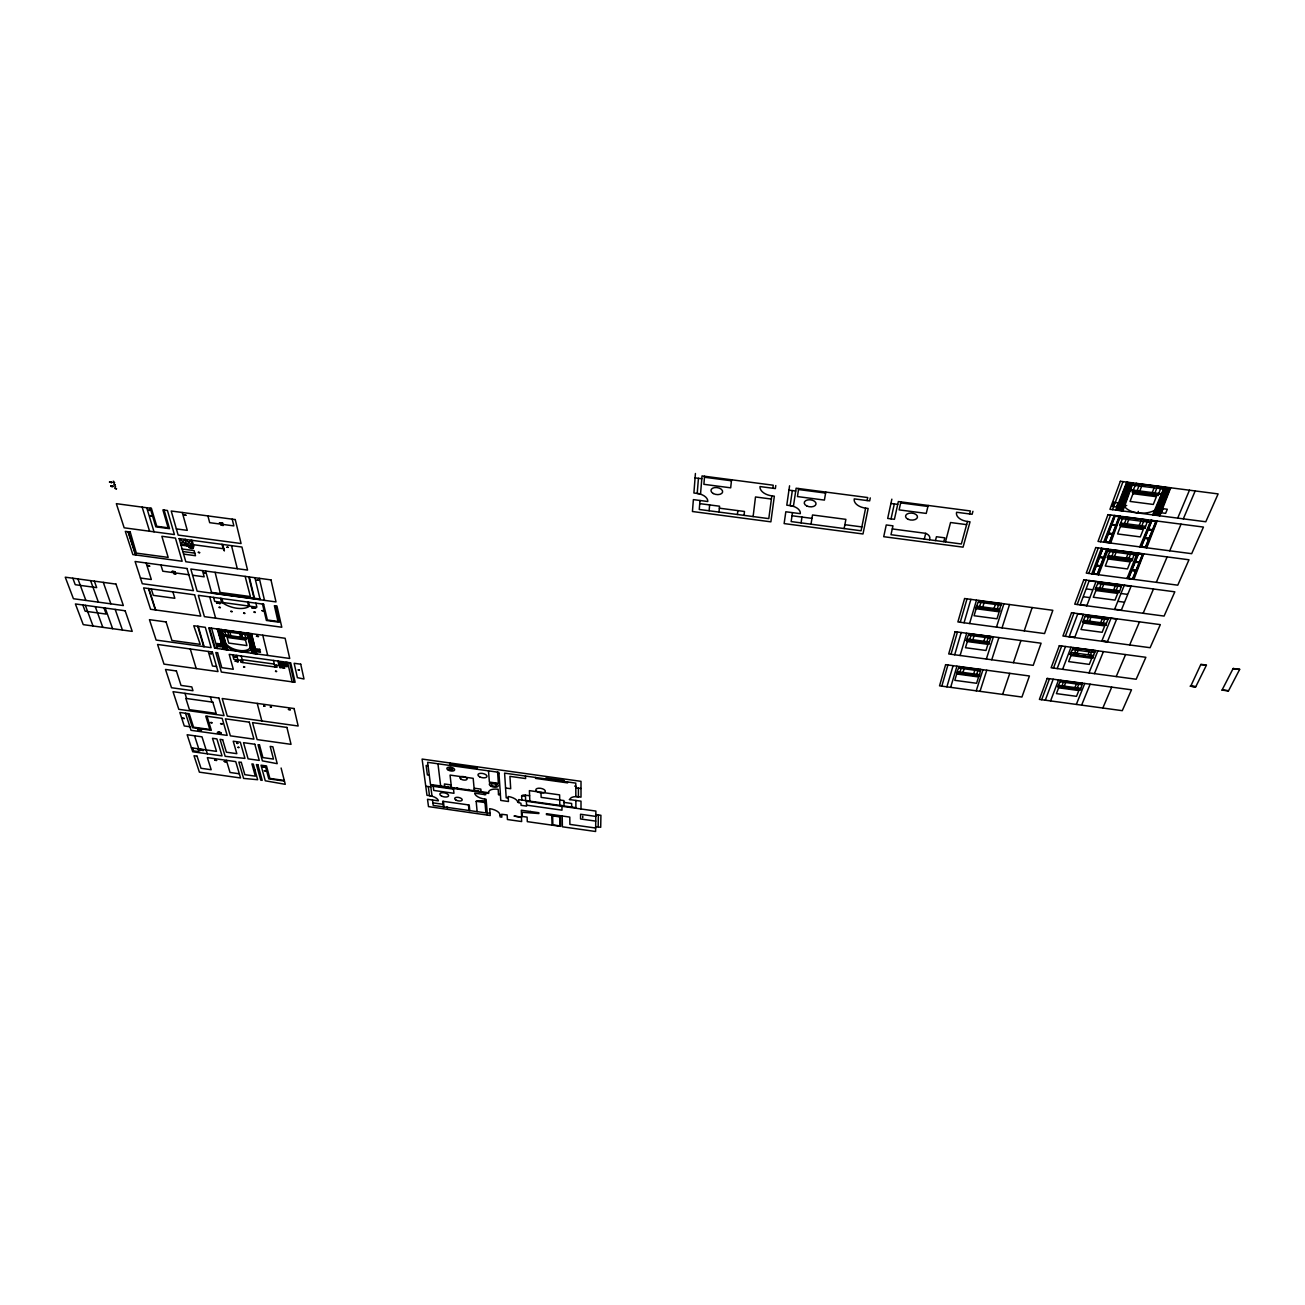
<?xml version="1.0" encoding="UTF-8"?>
<svg xmlns="http://www.w3.org/2000/svg" width="1305" height="1305" viewBox="0 0 1305 1305"><rect width="100%" height="100%" fill="white"/><g stroke="black" fill="none" stroke-linecap="round" stroke-linejoin="round"><path stroke-width="1.5" d="M581.002 808.97L581.002 801.172L569.306 799.508M582.764 817.729L582.764 816.131M251.669 646.497L250.087 640.347L252.452 646.595L253.447 646.008M598.179 826.946L598.375 814.94M695.418 473.503L693.901 493.013L700.54 493.877L702.041 475.917L773.245 485.215L772.837 488.233M698.436 478.315L697.213 493.437A11.19 6.59 9 0 1 707.783 501.512L693.379 499.619L692.433 511.511L770.88 521.837L774.338 496.194L771.826 495.851A12.936 7.732 7.4 0 1 760.016 486.569L775.366 488.576L775.774 485.542M700.002 500.484L699.252 509.472L768.792 518.623L771.826 495.851M704.57 476.243L703.884 484.318L730.686 487.825L731.534 479.767M709.121 510.761L709.643 504.921M718.99 512.066L719.561 506.226L699.741 503.632M737.423 514.496L737.847 510.614M744.046 515.361L744.486 511.478L719.381 508.183M753.115 516.568L755.497 496.96L771.402 499.048M789.574 485.803L786.784 505.182L793.456 506.063L796.132 488.2L867.727 497.548L867.124 500.565M792.331 490.582L790.129 505.622A11.239 6.607 7 0 1 800.308 513.664L785.822 511.772L784.126 523.582L862.996 533.973L868.135 508.477L865.606 508.134A13.017 7.732 5.3 0 1 854.237 498.885L869.668 500.892L870.272 497.89M792.478 512.637L791.156 521.576L861.088 530.776L865.606 508.134M798.66 488.527L797.453 496.569L824.417 500.092L825.771 492.083M801.074 522.881L801.988 517.074M811.009 524.186L812.509 514.969L845.885 519.357L844.156 528.541M891.853 499.163L887.677 518.428L894.414 519.308L898.346 501.56L970.365 510.956L969.55 513.958M891.038 518.868L894.317 503.909M900.89 501.887L899.112 509.88L926.24 513.42L928.181 505.459M924.299 539.096L925.718 533.337L892.277 528.933M929.503 539.781L929.78 538.704A9.053 5.253 4.3 0 0 925.718 533.337M218.979 629.646L219.909 635.763L221.377 629.972L218.18 629.532L222.062 633.822M935.473 540.564L936.435 536.73L944.804 537.839L943.809 541.657M220.578 629.858L222.29 636.09L219.468 634.214L221.018 631.424L220.007 630.543L219.419 631.212L223.09 636.204L219.941 635.91L223.171 636.497L224.117 642.713L221.312 640.837L220.839 636.318M221.197 630.69L219.778 629.744L219.044 632.648L221.491 635.975L222.242 633.088L219.778 629.744L218.8 630.364M224.917 642.81L223.334 642.598L220.888 639.303L221.622 636.432L223.644 638.194L221.312 640.837L221.736 642.37L222.845 638.08L221.622 636.432L220.643 637.036M220.268 634.312L221.491 635.975L220.855 633.659L221.491 635.975L222.486 635.372M222.111 640.951L223.334 642.598L224.069 639.727L221.622 636.432L220.463 637.754L224.493 641.277L223.334 642.598L222.111 640.951L221.85 637.215M222.666 642.941L224.346 649.042L222.454 649.205M223.334 642.598L223.693 641.163L221.263 637.868M223.563 648.928L225.031 643.267L221.866 642.827M945.473 541.885L950.546 522.522L966.63 524.626M226.108 648.552L225.129 649.14L223.139 647.411L224.672 644.686L223.449 643.039L222.47 643.642M228.065 649.972L225.928 649.254L226.287 647.835L222.29 644.36L223.449 643.039L223.09 644.474L225.504 647.737L225.129 649.14L223.742 648.226M967.494 521.478L961.345 543.973L890.989 534.707L892.963 525.833L886.258 524.953L883.713 536.698L963.057 547.154L970.039 521.821L967.494 521.478A13.148 7.732 3.2 0 1 956.581 512.261L972.111 514.284L972.943 511.299M248.39 633.675L249.973 639.89M247.51 633.268L250.756 633.855L249.173 639.776L252.534 652.924L254.149 647.264L250.903 646.53M251.686 640.559L253.659 645.29L252.452 646.595L250.087 643.316L250.886 640.445L252.289 641.391L250.87 646.383L254.051 646.823L249.288 640.233M251.571 640.102L250.005 633.904M252.289 641.391L249.255 640.086M251.767 646.937L253.333 653.022L251.408 653.185L256.873 653.805M250.691 633.545L255.698 653.348L254.116 653.136L251.767 649.874L252.566 647.052L253.953 647.981M253.252 646.709L253.659 645.29L249.695 641.783L250.886 640.445L252.876 642.207L250.478 644.849L252.452 646.595L253.268 643.756L250.886 640.445L249.891 641.065M257.052 653.968L254.915 653.25L253.366 647.166M941.802 686.136L947.919 664.979M951.002 654.262L957.446 631.995M960.252 622.273L967.021 598.865M954.705 654.767L961.214 632.501M964.052 622.762L970.887 599.37M946.908 686.822L953.107 665.664M950.66 687.344L956.94 666.186M960.105 655.501L966.711 633.235M969.582 623.513L976.515 600.121M959.224 666.496L956.451 673.135L979.288 676.235L980.659 669.4M967.054 640.266L989.598 643.691L966.157 640.543L969.06 633.545M976.825 607.51L999.94 611.001L975.912 607.787L978.929 600.447M959.615 673.184L961.41 667.165M969.403 640.576L971.295 634.246M979.239 607.836L981.23 601.165M963.008 672.418L964.118 668.78M972.894 639.76L974.052 635.927M982.828 606.939L984.052 602.91M973.677 673.869L974.819 670.232M983.84 641.228L985.047 637.395M994.067 608.44L995.323 604.411M976.352 675.468L978.244 669.449M986.58 642.892L988.57 636.563M996.857 610.185L998.945 603.53M988.929 643.202L991.05 636.497L968.979 633.806M999.271 610.495L1001.49 603.448M976.238 690.818L982.959 669.71M986.352 659.041L993.399 636.824M996.482 627.118L1003.904 603.775M980.006 691.34L986.776 670.232M991.751 659.759L998.912 637.558M1002.028 627.868L1009.548 604.525M1002.615 694.407L1009.776 673.347M1013.398 662.695L1020.934 640.527M1024.229 630.837L1032.157 607.543M1041.651 699.708L1049.497 678.714M1053.461 668.095L1061.699 645.991M1065.304 636.334L1073.966 613.105M1077.18 604.509L1086.282 580.121M1088.762 573.433L1098.304 547.872M1100.588 541.754L1110.571 514.986M1112.561 509.651L1123.018 481.627M1103.655 542.146L1114.225 515.459M1126.77 482.1L1115.71 510.059M1092.823 573.384L1102.35 549.014L1093.15 573.417M1104.731 541.673L1114.584 515.508M1116.819 509.57L1127.129 482.149M1045.289 700.198L1053.184 679.204M1057.181 668.584L1065.484 646.497M1114.698 516.144L1105.074 541.722M1123.996 491.447L1127.243 482.834M1093.476 573.466L1102.676 549.062M1105.417 541.771L1115.286 515.589M1127.83 482.246L1117.162 509.602L1119.527 509.912L1122.333 508.085L1123.719 501.642M1069.121 636.856L1077.848 613.627M1124.111 492.132L1126.15 492.393L1124.323 494.416L1124.959 501.153L1120.913 500.631L1122.528 496.324L1126.15 492.393L1128.189 492.654M1122.724 498.657L1126.362 494.66L1125.742 493.469M1123.817 502.768L1122.708 501.512L1122.92 503.746L1119.299 507.71L1119.527 509.912L1122.333 508.085L1119.886 503.355L1121.696 501.381M1122.284 502.588L1120.881 503.502L1121.533 510.173L1128.434 492.018L1127.602 482.883L1131.696 483.405L1124.355 491.496L1126.378 491.757L1128.221 489.75L1127.602 488.559L1126.166 489.505L1126.378 491.757L1128.434 492.018L1131.941 482.768M1125.367 491.626L1125.155 489.359L1129.853 485.444L1129.233 484.253L1127.797 485.183L1129.233 489.881L1127.406 491.887M1118.401 508.673L1117.504 509.651L1120.669 501.25L1124.731 501.773L1118.401 508.673L1119.527 509.912L1121.321 507.955L1120.701 506.797M1124.127 497.743L1124.747 498.901L1122.936 500.892L1121.811 499.636M1097.326 573.972L1106.591 549.568M1109.348 542.276L1119.282 516.111M1097.652 574.021L1106.934 549.617M1109.69 542.325L1119.641 516.16M1132.3 482.817L1121.876 510.222M1123.948 501.022L1126.574 496.911L1126.15 492.393L1124.225 493.257M1097.994 574.07L1107.276 549.666M1110.033 542.374L1119.984 516.209M1122.235 510.271L1132.658 482.866M1074.684 637.59L1083.525 614.378M1110.669 543.076L1120.326 516.242M1133.001 482.915L1122.871 510.989M1050.574 700.932L1058.567 679.938M1062.613 669.318L1071.014 647.247M1060.883 680.248L1057.556 686.822L1080.524 689.937L1082.432 683.168M1070.834 654.229L1093.476 657.655L1069.904 654.49L1073.379 647.557M1083.264 621.718L1106.183 625.177L1082.644 622.045L1085.956 614.704M1098.565 581.736L1095.091 589.436L1119.233 592.633L1121.843 584.819M1134.73 552.651L1131.973 560.856L1107.26 557.594L1110.881 549.519M1147.878 519.83L1144.974 528.427L1119.674 525.116L1123.458 516.65M1161.205 486.553L1158.171 495.541L1132.267 492.197L1136.215 483.323M1061.52 687.001L1063.82 681.014M1073.982 654.637L1076.397 648.357M1086.494 622.142L1089.039 615.536M1099.055 589.534L1101.73 582.601M1111.371 557.545L1114.062 550.547M1123.899 525.034L1126.721 517.71M1136.59 492.099L1139.542 484.416M1064.26 686.136L1065.663 682.515M1076.968 653.316L1078.126 650.33M1089.414 621.164L1090.964 617.167M1102.056 588.506L1103.687 584.297M1114.47 556.452L1116.069 552.325M1127.08 523.876L1128.743 519.569M1139.852 490.876L1141.598 486.357M1137.732 512.93L1138.335 511.397M1074.994 687.588L1076.429 683.967M1087.995 654.8L1089.169 651.815M1100.719 622.681L1102.301 618.668M1113.638 590.039L1115.302 585.831M1126.329 558.002L1127.96 553.891M1139.216 525.458L1140.929 521.152M1152.282 492.474L1154.077 487.956M1076.837 689.073L1079.202 683.102M1089.691 656.758L1092.203 650.477M1102.627 624.296L1105.253 617.689M1115.579 591.72L1118.352 584.787M1128.303 559.763L1131.092 552.782M1141.239 527.302L1144.142 519.994M1154.338 494.399L1157.388 486.732M1092.84 657.182L1095.515 650.526M1105.841 624.72L1108.646 617.738M1076.315 704.423L1084.749 683.477M1089.006 672.891L1097.88 650.852M1101.746 641.228L1111.077 618.064M1137.275 552.994L1127.014 578.474M1139.738 546.877L1151.01 520.238M1164.419 486.977L1152.625 514.871M1128.075 578.033L1137.911 553.679L1144.273 553.907M1140.831 546.404L1151.369 520.287M1153.751 514.366L1164.794 487.026M1128.417 578.082L1138.254 553.728M1141.174 546.452L1151.711 520.336M1154.109 514.415L1165.137 487.059M1128.743 578.115L1138.58 553.76M1141.516 546.501L1152.07 520.385M1165.495 487.108L1154.452 514.464L1161.89 506.601L1157.845 506.079L1158.481 514.986L1169.606 487.646M1107.325 641.978L1116.754 618.815M1132.593 578.637L1142.511 554.282M1145.447 547.007L1156.083 520.907M1165.593 497.499L1161.515 496.96L1162.151 505.981L1158.09 505.459L1165.691 497.287M1132.936 578.67L1142.854 554.331M1145.79 547.056L1156.426 520.956M1158.84 515.035L1169.965 487.695M1081.617 705.14L1090.132 684.212M1094.438 673.625L1103.41 651.587M1133.262 578.719L1143.18 554.38M1146.133 547.105L1156.785 520.989M1159.183 515.067L1170.324 487.727M1143.523 554.413L1133.866 579.387M1146.752 547.806L1157.127 521.038M1170.683 487.776L1159.819 515.801M1177.697 518.118L1189.459 490.207M1102.839 708.028L1111.73 687.131M1116.215 676.561L1125.579 654.572M1129.657 644.964L1139.493 621.849M1143.147 613.285L1153.473 589.012M1156.295 582.356L1167.127 556.909M1169.72 550.808L1181.058 524.17M1183.309 518.868L1195.184 490.957M1190.861 685.908L1200.894 664.327L1206.473 665.077L1195.69 686.936L1190.225 686.202L1195.396 686.512M1221.969 690.215L1233.209 668.372M1228.397 691.079L1239.75 669.253M249.19 634.54L249.598 636.09M249.989 636.155L249.598 634.589M249.989 637.656L250.381 639.205M250.788 639.254L250.381 637.705M250.886 641.195L251.278 642.745M251.686 642.794L251.294 641.244M251.669 644.279L252.061 645.812M252.469 645.861L252.077 644.327M252.566 647.786L252.958 649.319M253.349 649.368L252.958 647.835M253.333 650.836L253.725 652.353M254.116 652.402L253.741 650.885M224.591 629.972L225.944 636.367L246.205 639.156L244.117 632.648M219.664 633.48L221.018 631.424M219.224 631.93L220.643 632.876L221.817 631.538L219.778 629.744L218.62 631.098L222.666 634.638L221.491 635.975M223.122 641.832L222.698 640.298M224.085 645.339L223.661 643.822M223.318 646.693L225.129 649.14L226.287 647.835L225.455 644.784L223.449 643.039L222.715 645.893L223.318 646.693L225.455 644.784L224.248 643.153M224.672 644.686L225.879 646.318L225.129 649.14L225.504 647.737M224.917 648.389L224.509 646.872M1128.629 483.013L1125.155 489.359L1126.378 491.757L1128.319 490.892M1126.068 488.347L1129.853 485.444M1125.138 492.262L1123.311 494.269L1121.925 500.761M1120.913 500.631L1126.362 494.66M1125.269 490.484L1126.378 491.757L1128.221 489.75M1130.783 484.432L1129.641 483.144L1125.97 487.205L1126.378 491.757L1130.048 487.727L1129.641 483.144L1127.699 484.025M1123.85 499.897L1125.758 499.048L1123.311 494.269L1126.15 492.393L1127.373 494.791L1121.713 498.51L1122.936 500.892L1125.758 499.048L1127.177 492.523M1124.747 498.918L1122.936 500.892L1122.512 496.389M1126.574 496.911L1119.086 505.475L1119.918 508.868M1118.515 509.782L1118.303 507.563L1123.931 503.893L1122.708 501.512L1119.886 503.355L1120.098 505.59L1118.303 507.563L1119.527 509.912L1121.321 507.955M1119.527 509.912L1123.116 505.981L1122.708 501.512L1120.783 502.376M1120.522 510.043L1122.333 508.085L1121.207 506.846M1166.279 487.874L1164.37 489.897L1162.788 496.471M1162.722 495.345L1169.362 488.282L1165.251 487.744L1165.854 496.879L1161.776 496.34L1162.722 495.345L1163.815 496.601L1165.789 495.737M1162.543 497.107L1160.651 499.097L1159.101 505.59M1168.334 488.135L1168.481 490.435L1162.641 494.204L1163.815 496.601L1167.6 492.589L1167.306 488.005L1165.316 488.886M1164.843 496.748L1168.481 490.435L1167.306 488.005L1164.37 489.897L1166.735 494.725L1163.815 496.601L1163.505 492.05L1167.306 488.005L1168.399 489.293M1158.856 506.209L1156.997 508.183L1155.463 514.594L1157.47 514.855L1159.329 512.898L1160.879 506.471M1161.14 505.851L1164.729 499.636L1164.582 497.368M185.163 539.405L180.645 543.81L192.634 545.425L185.163 539.405L187.007 545.914M282.076 661.635L278.764 664.49L286.986 665.632L282.076 661.635L282.875 665.061L286.187 662.19L287.231 666.708L274.523 664.963M1166.605 489.065L1165.74 491.218M1166.246 491.284L1167.127 489.13M1164.859 493.355L1163.995 495.509M1164.5 495.574L1165.381 493.437M1162.869 498.265L1162.005 500.402M1162.527 500.468L1163.375 498.331M1161.156 502.523L1160.292 504.627M1160.798 504.692L1161.662 502.588M1159.183 507.351L1158.334 509.456M1158.84 509.521L1159.688 507.417M1157.486 511.56L1156.638 513.648M1157.144 513.713L1157.992 511.625M191.444 548.41L192.357 548.622M1108.337 549.193L1098.614 574.722M1091.779 573.825L1101.371 548.279M219.468 603.35L219.599 603.824M1126.884 486.194L1128.009 487.466L1130.88 485.574L1130.668 483.274M1126.378 491.757L1129.233 489.881L1129.037 487.597L1130.88 485.574L1129.641 483.144L1126.786 485.036L1129.135 488.739M219.599 630.478L218.62 631.098L220.023 632.044M220.822 632.142L221.817 631.538L220.398 630.592M220.643 632.876L221.622 632.256M220.463 633.594L219.468 634.214L220.888 635.144M221.687 635.258L222.666 634.654L221.263 633.708M221.442 637.15L220.463 637.754L221.866 638.7M222.666 638.798L223.644 638.194L222.242 637.264M221.507 640.119L223.465 638.912M222.29 640.233L221.312 640.837L222.715 641.766M223.514 641.881L224.493 641.277L223.09 640.347M223.269 643.756L222.29 644.36L223.693 645.29M224.476 645.388L225.455 644.784L224.052 643.871M222.894 645.176L225.276 645.502M224.117 646.807L223.139 647.411L224.525 648.324M225.325 648.438L226.287 647.835L224.9 646.921M248.195 634.409L250.593 634.736M248.994 634.507L247.999 635.127L251.979 638.667L250.772 640.005L249.386 639.058M250.185 636.171L251.196 635.568L249.19 633.79L247.999 635.127L249.386 636.073M248.994 637.509L251 636.285M249.793 637.623L248.782 638.227L252.371 640.217M250.984 639.287L251.979 638.667L250.593 637.737M250.691 641.163L249.695 641.783L251.082 642.713M251.881 642.827L252.876 642.207L251.49 641.277M279.645 667.491L280.2 667.149C292.238 669.726 276.497 666.056 280.314 667.589L279.531 667.051M250.674 644.132L252.681 642.925M251.474 644.246L250.478 644.849L251.865 645.779M252.664 645.893L253.659 645.29L252.273 644.36M254.165 647.264L250.984 646.823L254.54 648.797L252.142 651.407L254.116 653.136L255.307 651.831L251.376 648.357L252.566 647.052L254.932 650.314L254.116 653.136L252.746 652.223M252.371 647.753L251.376 648.357L252.762 649.286M253.545 649.401L254.54 648.797L253.154 647.867M252.354 650.689L254.344 649.499M253.137 650.803L252.142 651.407L253.529 652.321M254.328 652.435L255.307 651.831L253.937 650.918M114.987 484.628L113.878 484.383L115.166 485.183M221.719 724.177L220.529 723.574L222.356 723.818L221.442 723.688M115.166 488.168L116.585 488.674M116.373 489.016L115.068 488.51M1096.07 581.41L1086.788 605.781M1080.116 604.9L1089.267 580.513M1131.158 586.043L1121.24 610.365M1114.535 609.484L1124.339 585.146M198.393 552.113L199.698 552.504M199.583 552.88L198.295 552.472M1128.727 484.155L1126.786 485.036L1127.912 486.325M1128.009 487.466L1130.88 485.574L1129.755 484.286M1127.096 488.478L1125.155 489.359L1126.28 490.631M1127.308 490.762L1129.233 489.881L1128.124 488.608M1125.236 493.388L1123.311 494.269L1124.437 495.525M1125.448 495.655L1127.373 494.791L1126.264 493.518M1122.61 497.515L1126.46 495.786M1123.638 497.645L1121.713 498.51L1122.838 499.766M1121.794 502.507L1119.886 503.355L1120.995 504.611M1124.861 500.043L1122.936 500.892L1122.724 498.641L1123.344 499.831M1119.201 506.585L1123.931 503.893L1122.806 502.637M1120.212 506.715L1118.303 507.563L1119.413 508.803M1166.344 489.016L1164.37 489.897L1165.479 491.186M1166.507 491.316L1168.481 490.435L1167.371 489.163M1163.587 493.192L1167.535 491.447M1164.615 493.323L1162.641 494.204L1163.734 495.476M1164.761 495.606L1166.735 494.725L1165.626 493.469M1161.597 498.102L1163.554 497.238L1164.664 498.494M1162.625 498.233L1160.651 499.097L1163 503.877L1160.112 505.72L1159.019 504.464M1162.771 500.5L1164.729 499.636L1163.554 497.238L1160.651 499.097L1161.76 500.37M1159.884 502.36L1163.799 500.631M1160.895 502.49L1158.938 503.339L1160.112 505.72L1162.07 504.872M1161.059 504.725L1163 503.877L1161.907 502.621M1157.927 507.188L1159.868 506.34L1160.961 507.596M1158.938 507.319L1156.997 508.183L1159.329 512.898L1156.475 514.725L1155.382 513.485M1159.101 509.554L1161.042 508.705L1159.868 506.34L1156.997 508.183L1158.09 509.423M1156.23 511.397L1160.112 509.684L1159.868 506.34L1156.148 510.271L1156.475 514.725L1158.4 513.876M1157.241 511.527L1155.3 512.376L1156.475 514.725L1160.112 509.684M1157.388 513.746L1159.329 512.898L1158.236 511.658M238.081 747.553L238.864 747.227M219.207 607.07L220.415 607.429M220.202 607.82L219.093 607.445M230.936 611.099L232.127 611.458M231.996 611.833L230.871 611.523M243.692 612.844L244.883 613.187M244.671 613.595L243.595 613.236M254.116 611.833L255.323 612.192M255.209 612.551L254.002 612.208M113.878 481.415L113.176 481.235M257.933 650.249L259.075 650.559M258.945 650.934L257.835 650.624M218.571 644.817L219.697 645.143M219.55 645.535L218.473 645.225M243.644 666.578L244.72 666.871M244.59 667.263L243.546 666.969M275.567 670.982L276.644 671.276M276.497 671.683L275.502 671.423M561.493 805.413L562.422 805.577M562.308 805.984L561.444 805.821M1126.721 505.475L1124.209 506.063A19.037 11.125 -0.4 0 0 1155.104 510.108M447.468 786.572L448.365 786.752M448.3 787.16L447.452 787.013M456.734 787.877L457.631 788.057M457.533 788.465L456.766 788.334M468.185 789.492L469.082 789.672M468.968 790.08L468.201 789.949M477.467 790.797L478.364 790.977M478.283 791.385L477.418 791.222M527.367 800.585L528.264 800.764M528.068 801.188L527.302 801.009M218.734 732.219L219.697 732.48M219.566 732.855L218.685 732.643M446.816 807.11L447.664 807.289M447.533 807.697L446.734 807.534M198.964 729.43L199.91 729.691M199.779 730.082L198.898 729.87M111.447 482.948L110.599 482.149M148.281 565.946L147.579 565.244L149.847 566.207L147.938 565.832M1127.683 482.671L1131.859 482.981M1136.133 483.535L1161.124 486.765M1165.332 487.532L1169.525 487.858M1135.97 483.959L1161.042 486.977M1132.397 484.498L1135.611 484.905M1160.569 488.135L1163.783 488.559M1132.316 484.71L1135.529 485.117M1160.488 488.347L1163.701 488.771M1132.153 485.134L1163.62 488.967M1130.407 489.75L1161.678 493.796M1130.244 490.174L1133.523 490.386M1158.302 493.812L1161.581 494.008M1130.163 490.386L1133.36 490.794M1158.22 494.024L1161.417 494.432M1133.034 491.642L1157.878 494.856M1132.773 491.822L1157.975 495.084M1132.528 492.001L1158.073 495.313M1124.192 491.92L1128.352 492.23M1161.597 496.765L1165.773 497.075M1120.832 500.843L1124.877 501.365M1158.008 505.671L1162.07 506.193M1120.75 501.038L1124.796 501.577M1157.927 505.867L1161.988 506.389M1116.215 509.7L1122.675 510.532M1153.147 514.496L1159.623 515.345M1115.954 509.88L1122.773 510.761M1152.886 514.676L1159.721 515.573M1115.123 515.997L1119.217 516.307M1123.393 516.862L1147.796 520.043M1151.907 520.777L1156.002 521.103M1115.057 516.193L1119.054 516.715M1123.23 517.269L1147.715 520.238M1151.826 520.989L1155.839 521.511M1119.674 517.971L1122.887 518.167M1147.193 521.543L1150.406 521.755M1119.592 518.167L1122.724 518.574M1147.111 521.755L1150.243 522.163M1119.527 518.362L1150.162 522.359M1120.995 523.093L1145.301 526.258M1120.424 524.594L1144.697 527.758M1119.935 524.936L1144.893 528.199M1111.958 524.431L1115.938 524.953M1148.498 529.194L1152.494 529.716M1111.876 524.626L1115.857 525.148M1148.433 529.39L1152.413 529.912M1111.73 525.018L1115.775 525.344M1148.27 529.797L1152.331 530.107M704.472 477.255L731.42 480.778M798.513 489.538L825.608 493.078M900.678 502.898L927.937 506.454M695.076 477.875L701.796 478.756M788.954 490.142L795.707 491.023M890.923 503.469L897.726 504.366M1108.663 533.158L1112.627 533.663M1144.991 537.905L1148.955 538.427M1108.598 533.353L1112.545 533.859M1144.909 538.1L1148.873 538.622M1144.746 538.492L1148.792 538.818M1104.389 541.64L1110.376 542.423M1140.488 546.371L1146.475 547.154M1103.9 541.983L1110.571 542.847M1139.983 546.713L1146.671 547.578M1101.453 548.492L1108.092 549.356M1110.816 549.715L1134.649 552.847M1137.373 553.206L1144.012 554.07M1110.669 550.106L1134.567 553.043M1107.211 550.759L1110.343 550.971M1134.078 554.282L1137.21 554.495M1107.129 550.955L1110.196 551.346M1133.996 554.478L1137.063 554.886M1107.064 551.15L1136.981 555.065M1137.471 553.418L1143.767 554.25M1101.551 548.704L1107.847 549.536M1108.532 555.669L1132.267 558.785M1107.994 557.088L1131.696 560.22M792.021 515.752L811.955 518.379M1107.505 557.431L1131.875 560.644M1099.724 556.909L1103.606 557.414M1135.415 561.607L1139.314 562.112M1099.577 557.284L1103.541 557.61M1135.268 561.982L1139.232 562.308M1099.511 557.48L1103.394 557.985M1135.187 562.178L1139.086 562.683M844.873 524.692L861.855 526.926M1096.591 565.244L1100.441 565.75M1132.071 569.91L1135.937 570.416M1096.51 565.424L1100.376 565.93M1131.99 570.106L1135.856 570.611M1131.908 570.285L1135.79 570.791M1131.843 570.481L1135.709 570.986M1092.252 573.499L1098.418 574.314M1127.504 578.148L1133.686 578.963M1092.008 573.662L1098.516 574.526M1127.259 578.311L1133.784 579.175M1089.496 580.823L1095.629 581.639M1098.451 582.014L1121.778 584.95M1124.551 585.472L1130.717 586.288M1098.402 582.161L1121.664 585.227M1097.88 583.531L1121.126 586.598M1096.265 587.739L1119.445 590.806M1095.531 589.207L1119.005 592.323M1121.468 593.563L1127.259 594.33M1086.625 588.947L1092.399 589.713M1083.672 596.793L1089.414 597.56M1118.303 601.393L1124.062 602.16M1080.54 604.672L1086.576 605.471M1114.976 609.256L1121.011 610.055M978.815 600.838L1001.408 603.726M1078.077 613.937L1083.101 614.606M1085.809 615.095L1108.549 617.999M1111.305 618.358L1116.33 619.027M115.574 486.488L114.693 487.01M978.424 602.16L1000.951 605.161M1085.303 616.417L1107.961 619.435M977.217 606.205L999.679 609.19M1083.77 620.413L1106.363 623.431M976.222 607.706L999.712 610.838M1082.856 621.93L1106.069 625.03M1069.741 636.53L1074.358 637.15M1102.382 640.902L1107.015 641.522M1069.333 636.742L1074.57 637.444M1101.958 641.114L1107.227 641.815M1233.307 668.519L1239.522 669.351M1233.404 668.666L1239.31 669.465M1201.089 664.62L1206.032 665.273M1073.281 647.802L1095.466 650.657M968.946 633.936L990.935 636.889M1073.248 647.933L1095.352 650.901M968.571 635.192L990.528 638.129M176.354 528.9L187.284 530.368L182.276 512.49M1072.612 649.596L1094.699 652.565M1071.47 652.565L1093.508 655.534M967.429 639.026L989.321 641.962M966.467 640.445L989.369 643.528M1070.214 654.392L1093.264 657.492M179.144 538.59L241.931 547.04L247.559 570.089L185.799 561.737L179.144 538.59L186.631 544.609L191.183 540.221L192.993 546.713M192.39 544.56L223.824 548.785M181.02 545.099L193.874 546.828L192.063 540.335M182.129 548.981L194.07 550.58L195.505 555.718L183.597 554.103M1222.622 689.921L1228.103 690.655M1222.181 690.117L1228.299 690.932M1190.437 686.104L1195.592 686.805M182.863 551.542L194.788 553.157M959.126 666.855L980.577 669.644M1060.737 680.606L1082.334 683.396M958.767 668.062L980.169 670.949M1060.28 681.797L1081.812 684.701M957.674 671.7L979.011 674.587M1058.91 685.402L1080.377 688.306M957.038 672.972L978.864 675.925M1058.159 686.658L1080.116 689.644M188.834 574.755L162.815 571.215L160.89 564.983M192.602 575.26L204.184 576.826L202.454 570.611M140.451 578.033L151.331 579.502L146.095 562.977M211.524 592.405L260.021 599.011M222.078 602.404L249.451 606.14A17.454 8.711 16.1 0 1 222.078 602.404L221.018 598.408M217.772 629.043L285.126 638.275L289.726 658.47L214.558 648.112L208.784 627.803L217.772 629.043L223.286 648.895M218.098 629.222L221.344 629.826M224.688 630.282L244.198 632.958M224.721 630.429L244.247 633.104M250.805 634.002L247.477 633.104M222.405 630.772L224.949 631.261M244.41 633.79L246.971 634.295L244.492 634.1M222.486 631.082L224.998 631.424M222.535 631.229L247.037 634.589M223.449 634.573L248.015 638.39M223.481 634.719L225.993 635.062M223.53 634.866L226.075 635.372M226.238 635.975L245.666 638.651M222.894 635.731L246.025 638.977M252.42 640.364L249.173 639.776L247.591 633.561L251.783 639.385M221.785 642.533L224.998 643.12M222.535 649.074L227.886 649.808M242.208 659.661L274.311 664.082M242.436 660.542L233.856 659.351L232.616 654.816M237.51 661.26L238.293 661.782C229.386 659.939 241.343 662.467 237.331 661.162M280.608 667.622L280.33 667.1M216.565 666.578L212.503 666.007L208.294 651.456M211.035 722.301L212.226 722.921L210.399 722.66M189.878 726.755L184.266 725.972L179.829 712.465L189.258 713.786L193.548 727.179L209.844 729.462L205.733 716.086L222.16 718.386L227.168 735.384L191.036 730.311L185.522 713.264M450.111 764.241L477.092 768.025M497.662 773.392L498.967 773.571M575.799 786.165L574.82 786.018L575.799 786.475M428.056 765.692L426.115 765.431L427.371 774.909L429.28 775.186M575.815 787.763L581.002 788.497M505.557 788.008L510.695 788.726L509.945 776.361L525.638 778.563L525.507 776.051M191.427 747.83L216.516 751.37L212.503 738.304L216.891 738.924L222.046 755.889L192.716 751.762L187.137 734.748L201.998 736.836L207.365 753.817M521.853 800.047L521.625 795.822A4.062 1.86 10.9 0 1 525.409 795.153L529.618 795.74M198.817 749.625L199.844 749.771M198.947 750.065L199.975 750.212M521.625 795.822L525.458 796.36M563.972 802.379L571.655 803.472L571.672 807.061M488.576 792.722L430.503 784.533L427.616 762.332L498.869 772.315L500.419 794.386L498.51 794.125M433.227 786.295L453.504 789.15M425.756 786.23L430.813 786.931M508.232 798.122L506.209 797.828L504.595 773.131L575.782 783.114L575.848 796.425L581.002 797.159L581.002 781.336L422.102 759.07L426.98 795.316L432.004 796.017L430.601 785.235L484.188 792.788L484.334 794.549M281.097 768.009L285.273 784.321L265.274 780.798L261.016 765.187L266.514 765.953L269.858 778.416L284.229 780.455M487.418 815.119L486.113 799.296L484.71 799.1A9.82 4.453 11.5 0 1 474.677 793.179L485.721 794.745L485.591 792.983L488.641 793.424L488.576 792.608A10.097 4.6 11.3 0 1 498.167 789.264L498.559 794.81L500.402 795.071L500.777 800.422L508.461 801.515L508.134 796.49A9.592 4.355 11.1 0 1 517.742 802.281L518.819 802.445L518.672 799.59L575.897 807.665L575.864 800.438M595.83 814.581L600.92 815.299L600.708 827.305L595.667 826.587M526.584 805.152L561.998 810.16L561.933 806.278M595.798 816.408L580.546 814.255L580.546 818.969L595.732 821.122M253.562 769.167L254.557 769.722M253.692 769.673L254.72 769.82M477.141 811.645L476.178 801.319L485.003 802.559M239.304 773.783L230.039 772.478L226.369 760.293M284.425 781.059L268.781 778.84L265.258 765.774M432.885 802.836L442.999 804.272M487.238 812.901L490.044 813.292M428.285 786.589L429.492 795.659A8.548 3.817 12.1 0 1 438.398 800.83L427.518 799.296L428.497 806.604L490.223 815.511L489.685 808.66A10.032 4.486 11.3 0 1 499.929 814.695L501.675 814.94M595.651 828.039L569.877 824.385L569.796 817.093L546.42 813.684L546.452 814.614L560.53 816.604L560.693 826.375L527.302 821.644L527.09 817.126L522.326 816.441L522.114 812.281L538.883 813.553L538.851 812.721L521.315 810.242L521.674 817.109L514.023 816.033L521.445 817.485L521.657 821.546L507.433 819.524L507.139 814.94L501.626 814.271L501.838 817.158L500.092 816.914L499.929 814.695M237.983 747.178L238.848 747.651M223.09 644.458L225.683 647.019M223.889 640.461L221.067 638.585M221.932 641.669L224.852 643.969M220.088 635.046L223.041 637.362M251.066 645.665L252.452 646.595L250.886 640.445M251.963 649.172L254.72 651.016M250.185 639.173L248.782 638.227L251.196 635.568L249.793 634.622M250.283 642.598L253.072 644.474M248.586 635.959L251.392 637.835M282.875 665.061L277.949 661.064L279.025 665.583M219.419 631.212L220.431 632.093M1122.218 506.976L1120 504.48M1123.426 495.394L1125.66 497.923M1124.649 497.776L1125.758 499.048M1126.15 492.393L1127.275 493.649M1156.393 513.615L1155.3 512.376L1161.042 508.705L1159.949 507.466M1157.078 509.293L1159.248 511.788M1160.047 504.595L1158.938 503.339L1164.729 499.636L1163.636 498.363M1160.732 500.223L1162.934 502.751M1164.452 491.055L1166.654 493.6M224.297 646.106L226.711 649.368L221.181 629.499M223.693 641.163L224.313 641.995M251.571 647.655L255.111 652.549M1120.897 503.502L1121.501 504.676M1124.323 494.399L1124.943 495.59M1126.182 489.489L1126.786 490.68M1127.797 485.183L1128.417 486.39M72.819 578.229L75.25 584.705L96.684 587.625L94.352 581.149M82.819 604.965L85.151 611.197L106.178 614.084L103.943 607.853M85.331 605.308L93.03 625.992M77.925 578.914L85.885 600.431M95.281 606.678L102.818 627.33M90.6 580.643L98.364 602.127M105.232 608.032L112.622 628.684M103.291 582.373L110.86 603.84M115.183 609.402L122.425 630.038M192.716 748.124L193.613 750.881L198.866 751.615L197.985 748.874M112.931 486.667L112.181 486.569M112.051 486.651L111.104 486.422M148.476 588.522L155.344 609.924M187.969 713.607L192.488 727.652L211.328 730.294L207.022 716.266M194.559 735.792L198.768 748.858M128.347 531.755L135.834 554.984M127.988 531.706L135.459 554.935M151.25 588.898L153.305 595.357L174.837 598.294L172.88 591.85M148.835 588.571L155.686 609.973M184.967 693.347L186.631 698.534M142.163 507.123L149.569 531.217M190.269 648.976L196.223 668.568M146.715 507.727L154.023 531.82M150.189 508.2L155.801 526.828L169.536 528.672L164.104 510.059M210.415 696.886L211.948 702.057M198.213 626.351L204.151 646.676M197.724 626.286L203.662 646.611M209.485 627.901L215.243 648.21M211.573 628.178L217.299 648.487M209.73 596.874L215.635 618.178M218.261 629.108L223.889 649.401M217.902 629.059L223.547 649.352M217.217 628.961L223.008 648.846M213.58 597.396L214.689 601.393L221.801 602.355L220.724 598.375M221.817 629.597L227.543 649.482M205.652 571.035L211.671 592.927L260.152 599.533L254.915 577.707M221.54 629.548L227.266 649.433M227.51 630.804L229.011 636.351M215.113 572.324L220.105 592.454L250.397 596.564L245.144 576.386M221.866 598.522L222.943 602.519M236.727 655.371L237.95 659.922M229.908 632.24L230.789 635.502M240.397 660.248L240.936 662.288L277.052 667.279L276.562 665.24M241.246 656.007L242.975 662.581M239.663 633.577L240.512 636.84M207.903 515.915L209.681 522.669L233.856 525.899L232.192 519.162M257.232 703.395L261.832 720.931M241.458 632.729L242.893 638.259M240.707 632.175L242.322 638.406M221.817 544.332L224.378 550.938L222.715 544.462M247.2 633.072L252.256 652.875M246.629 632.99L251.979 652.843M251.522 633.659L256.53 653.462M251.245 633.626L256.253 653.43M250.968 633.594L255.976 653.397M231.507 545.637L237.298 568.703M248.456 602.143L249.728 606.173L256.873 607.151L255.894 603.155M247.591 602.029L248.586 606.009M249.304 576.957L254.687 599.028M248.798 576.875L254.181 598.946M262.762 635.209L267.704 655.436M273.43 660.444L275.012 667.002M262.484 604.052L266.399 620.462L279.286 622.224L275.518 605.83M259.304 578.311L264.524 600.365M287.622 662.402L292.108 681.846M289.694 662.679L294.131 682.124M432.526 799.998L433.227 805.43L485.884 812.885L484.71 799.1M433.13 785.594L433.749 790.439L453.961 793.293L453.439 788.465M443.39 801.368L444.075 806.963M443.325 806.849L442.64 801.254L469.213 805.006L469.767 810.601M437.958 763.768L440.65 785.969M444.711 786.409L444.418 783.979L450.78 784.876L451.057 787.307M451.432 787.372L450.062 775.088L473.177 778.335L474.319 790.585M449.964 762.968L450.258 765.497M468.462 804.908L469.017 810.487M474.694 790.651L474.482 788.22L480.844 789.117L481.056 791.531M476.977 766.753L477.206 769.281M488.494 770.864L489.375 782.07L498.38 783.343L497.58 772.136M517.742 802.281L520.94 803.276L521.054 805.332L526.633 806.115L526.388 801.27L595.879 811.074L595.602 831.497L562.39 826.799L562.21 816.033M525.409 795.153L525.67 800.585M530.515 811.433L530.548 812.379M529.863 801.172L529.39 790.634L559.617 794.875L559.812 805.397M535.523 777.454L535.572 778.4L567.577 782.886L567.577 781.956M540.971 792.249L541.135 797.371L563.939 800.569L564.021 805.984M545.947 778.922L545.914 777.992L564.168 780.537L564.184 781.483M551.803 815.38L552.064 825.152M578.409 788.138L578.425 796.8A8.58 3.948 10.2 0 0 569.959 799.606M476.178 801.319A13.898 6.231 11.4 0 1 484.873 801.009M250.919 649.743A15.122 7.292 15.7 0 1 226.695 646.383M250.217 646.954A12.952 6.264 15.7 0 1 239.386 650.461A12.952 6.264 15.7 0 1 225.912 643.544M249.19 633.79L250.772 640.005L248.39 636.677L249.19 633.79L251.588 637.117L250.772 640.005L249.19 633.79M252.566 647.052L254.116 653.136L252.566 647.052M1156.817 512.571L1156.475 514.725L1159.868 506.34L1156.817 512.571M1160.471 503.551L1160.112 505.72L1163.864 501.756L1163.554 497.238L1159.802 501.218L1160.112 505.72L1163.554 497.238L1160.471 503.551M1164.174 494.399L1163.815 496.601L1167.306 488.005L1164.174 494.399M945.619 664.669L939.535 685.843L1021.929 697.033L1029.433 675.99L945.619 664.669M955.097 631.685L948.702 653.952L1033.217 665.354L1041.096 643.218L955.097 631.685M964.607 598.538L957.886 621.947L1044.555 633.561L1052.841 610.3L964.607 598.538M956.696 673.984L954.803 680.329L976.58 683.282L978.587 676.952L956.696 673.984M976.14 608.734L974.052 615.732L996.971 618.798L999.173 611.8L976.14 608.734M967.315 641.554L965.488 647.72L985.993 650.477L987.934 644.327L967.315 641.554M1047.181 678.404L1039.384 699.398L1122.267 710.67L1131.5 689.807L1047.181 678.404M1059.334 645.665L1051.129 667.769L1136.166 679.253L1145.872 657.296L1059.334 645.665M1071.535 612.779L1062.923 636.024L1150.113 647.704L1160.324 624.622L1071.535 612.779M1083.786 579.779L1074.733 604.182L1164.093 616.074L1174.826 591.817L1083.786 579.779M1095.76 547.545L1086.266 573.107L1177.763 585.178L1188.986 559.78L1095.76 547.545M1107.961 514.643L1098.027 541.412L1191.677 553.679L1203.455 527.073L1107.961 514.643M1120.342 481.284L1109.935 509.309L1205.787 521.772L1218.12 493.91L1120.342 481.284M1113.834 502.311L1112.3 506.405L1116.509 506.96L1118.042 502.849L1113.834 502.311M1058.632 687.8L1056.414 693.608L1076.511 696.332L1078.827 690.541L1058.632 687.8M1071.014 655.501L1068.665 661.602L1089.3 664.392L1091.73 658.291L1071.014 655.501M1083.427 623.056L1080.98 629.483L1102.138 632.305L1104.699 625.894L1083.427 623.056M1095.906 590.513L1093.313 597.25L1115.008 600.121L1117.7 593.4L1095.906 590.513M1107.994 558.964L1105.286 566.027L1127.487 568.947L1130.309 561.9L1107.994 558.964M1120.408 526.535L1117.569 533.941L1140.309 536.91L1143.262 529.52L1120.408 526.535M1133.001 493.682L1130.032 501.43L1153.294 504.448L1156.393 496.699L1133.001 493.682M1108.516 533.549L1112.48 534.055L1108.516 533.549M1096.445 565.62L1100.311 566.125L1096.445 565.62M1163.081 508.705L1161.417 512.783L1165.626 513.338L1167.306 509.244L1163.081 508.705M111.692 482.295L109.506 482.018L111.692 482.295M114.53 482.671L113.274 482.507L114.53 482.671M112.883 486.031L110.713 485.737L112.883 486.031M151.396 508.363L116.341 503.665L124.171 527.807L174.413 534.561L167.431 510.5L162.897 509.896L168.133 527.807L156.779 526.274L151.396 508.363M235.243 519.569L171.216 511.005L178.133 535.066L241.082 543.533L235.243 519.569M149.847 510.402L148.607 510.239L149.847 510.402M185.914 515.23L183.76 514.937L185.914 515.23M222.731 523.191L219.501 522.767L222.731 523.191M151.478 515.818L150.254 515.638L151.478 515.818M223.286 525.426L221.149 525.148L223.286 525.426M130.206 532.016L125.313 531.347L132.849 554.576L182.145 561.248L175.425 538.1L161.853 536.273L168.182 557.398L136.34 553.108L130.206 532.016M228.212 547.366L227.005 547.203L228.212 547.366M193.205 548.067L189.013 547.496L193.205 548.067M187.039 568.523L135.084 561.476L142.294 583.726L193.417 590.676L187.039 568.523M270.983 579.893L190.824 569.029L197.137 591.181L276.007 601.915L270.983 579.893M205.391 573.074L204.2 572.911L205.391 573.074M258.211 580.236L257.02 580.073L258.211 580.236M175.245 571.786L172.178 571.362L175.245 571.786M175.865 573.857L173.81 573.58L175.865 573.857M115.982 584.102L65.25 577.185L73.423 598.718L123.355 605.553L115.982 584.102M194.608 594.819L143.632 587.87L150.581 609.272L200.742 616.139L194.608 594.819M263.626 604.215L198.311 595.325L204.396 616.645L281.798 627.232L276.954 606.026L274.376 605.683L277.998 621.441L267.378 620.005L263.626 604.215M220.61 603.416L216.565 602.861L220.61 603.416M255.633 608.195L251.588 607.641L255.633 608.195M263.137 610.756L261.962 610.593L263.137 610.756M125.15 610.773L75.396 603.954L83.243 624.638L132.229 631.375L125.15 610.773M166.094 621.947L149.439 619.663L156.127 640.07L211.133 647.639L205.309 627.33L193.76 625.748L200.236 644.36L171.934 640.461L166.094 621.947M258.472 636.514L256.481 636.236L258.472 636.514M245.47 639.972L227.168 637.46L228.701 643.071L246.922 645.584L245.47 639.972M220.317 643.903L217.005 643.447L217.837 646.432L221.132 646.889L220.317 643.903M259.744 649.335L256.433 648.879L257.183 651.848L260.478 652.304L259.744 649.335M212.389 652.027L157.562 644.458L163.99 664.115L218 671.586L212.389 652.027M217.576 652.745L215.798 652.5L221.361 672.059L295.142 682.27L290.721 662.826L229.207 654.343L233.301 669.269L221.801 667.671L217.576 652.745M300.737 664.196L294.147 663.299L297.393 677.67L304 679.008L300.737 664.196M211.443 653.723L210.333 653.56L211.443 653.723M236.254 657.133L234.313 656.872L236.254 657.133M281.342 663.364L279.384 663.087L281.342 663.364M299.367 670.069L298.241 669.905L299.367 670.069M176.403 670.966L165.507 669.449L171.51 687.735L192.977 690.72L191.802 686.919L181.02 685.419L176.403 670.966M218.897 698.061L173.027 691.683L178.801 709.316L224.036 715.646L218.897 698.061M294.082 708.533L222.193 698.518L227.282 716.102L298.16 726.004L294.082 708.533M264.833 706.152L263.74 706.005L264.833 706.152M271.424 707.065L270.331 706.919L271.424 707.065M290.33 709.708L288.454 709.447L290.33 709.708M212.813 702.172L185.848 698.42L189.421 709.659L216.157 713.395L212.813 702.172M249.304 722.171L225.406 718.827L230.365 735.841L253.92 739.136L249.304 722.171M286.937 727.44L252.534 722.627L257.118 739.592L291.031 744.339L286.937 727.44M184.348 718.5L182.521 718.256L184.348 718.5M201.427 730.49L197.61 729.952A1.99 0.881 15.3 0 1 199.208 729.25A1.99 0.881 15.3 0 1 201.427 730.49M221.214 733.247L217.38 732.709A1.99 0.897 15 0 1 219.012 732.023A1.99 0.897 15 0 1 221.214 733.247M222.666 739.739L220.056 739.364L225.178 756.329L244.948 758.401L240.332 742.219L233.204 741.207L236.825 753.67L226.385 752.186L222.666 739.739M254.834 744.258L243.513 742.659L248.081 758.841L259.255 760.424L254.834 744.258M259.483 744.91L258.015 744.698L262.387 760.864L277.215 763.67L272.859 746.786L270.184 746.411L273.479 759.086L262.909 757.601L259.483 744.91M237.771 743.426L236.727 743.279L237.771 743.426M199.698 749.315L198.67 749.184L200.122 750.652L199.698 749.315M202.83 749.739L200.317 749.38L203.123 750.669L202.83 749.739M197.055 756.166L194.005 755.726L199.388 772.152L240.544 777.976L235.732 761.614L207.348 757.618L211.182 769.722L201.003 768.286L197.055 756.166M241.294 762.397L238.848 762.055L243.611 778.416L257.656 779.721L253.284 764.094L251.914 763.898L255.356 776.165L244.834 774.681L241.294 762.397M257.884 764.746L256.416 764.534L260.739 780.145L262.191 780.357L257.884 764.746M216.581 760.44L214.803 760.195L216.581 760.44M226.042 761.777L224.264 761.516L226.042 761.777M264.458 767.193L262.68 766.949L264.458 767.193M265.453 770.847L264.426 770.7L265.453 770.847M559.715 816.881L552.635 815.87L552.863 824.891L559.878 825.886L559.715 816.881M479.636 776.801A4.6 2.121 11.6 0 0 486.944 776.638A4.6 2.121 11.6 0 0 480.86 773.31A4.6 2.121 11.6 0 0 479.636 776.801M492.344 785.74A2.61 1.191 11.4 0 0 496.389 785.512A2.61 1.191 11.4 0 0 492.768 783.718A2.61 1.191 11.4 0 0 492.344 785.74M491.218 786.311A4.567 2.088 11.4 0 0 498.298 785.904A4.567 2.088 11.4 0 0 491.969 782.755A4.567 2.088 11.4 0 0 491.218 786.311M908.166 519.325A5.987 3.507 4.4 0 0 917.464 517.139A5.987 3.507 4.4 0 0 908.916 513.289A5.987 3.507 4.4 0 0 908.166 519.325M441.498 796.017A4.502 2.023 12 0 0 448.594 795.887A4.502 2.023 12 0 0 442.574 792.673A4.502 2.023 12 0 0 441.498 796.017M806.702 505.916A5.921 3.507 6.6 0 0 816.017 504.073A5.921 3.507 6.6 0 0 807.697 499.913A5.921 3.507 6.6 0 0 806.702 505.916M713.28 493.535A5.905 3.507 8.6 0 0 722.611 492.067A5.905 3.507 8.6 0 0 714.536 487.597A5.905 3.507 8.6 0 0 713.28 493.535M461.236 779.281A3.67 1.68 11.8 0 0 467.06 779.15A3.67 1.68 11.8 0 0 462.166 776.508A3.67 1.68 11.8 0 0 461.236 779.281M537.742 791.939A4.829 2.219 10.8 0 0 545.327 791.515A4.829 2.219 10.8 0 0 538.704 788.204A4.829 2.219 10.8 0 0 537.742 791.939M456.114 800.161A3.85 1.729 11.8 0 0 462.198 800.03A3.85 1.729 11.8 0 0 457.076 797.306A3.85 1.729 11.8 0 0 456.114 800.161M449.605 769.624A1.925 0.881 12 0 0 452.639 769.542A1.925 0.881 12 0 0 450.062 768.156A1.925 0.881 12 0 0 449.605 769.624M448.365 770.162A3.948 1.811 12 0 0 454.613 770.015A3.948 1.811 12 0 0 449.328 767.144A3.948 1.811 12 0 0 448.365 770.162"/></g></svg>
